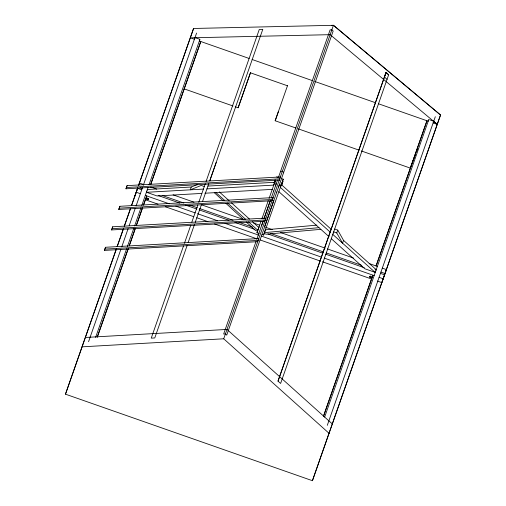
<?xml version="1.0" encoding="UTF-8"?>
<svg xmlns="http://www.w3.org/2000/svg" width="506" height="506" viewBox="0 0 506 506"><rect width="100%" height="100%" fill="white"/><g stroke="black" fill="none" stroke-linecap="round" stroke-linejoin="round"><path stroke-width="0.76" d="M281.665 185.158L281.538 185.493L281.848 184.639M281.627 183.836L282.247 183.507L281.969 182.78M281.975 184.285L281.956 183.95M275.163 181.078L274.669 181.04L274.935 181.736M275.011 180.111L275.258 180.857M281.684 185.107L282.456 182.837M282.31 183.254L282.93 181.496M282.924 181.515L282.531 181.186M282.727 182.04L282.86 181.692M274.189 182.413L276.333 183.482L275.485 185.904M282.645 182.293L282.297 181.844M147.967 199.434L148.283 199.339A1.056 0.436 19.3 0 1 147.961 199.434L146.512 198.928L146.443 198.295M274.6 182.672C273.537 182.388 274.094 183.507 274.834 180.958M261.716 225.233L263.272 220.768M264.056 218.529L270.406 200.325M328.407 34.705L330.159 34.667L437.254 124.368L433.136 122.926L433.534 121.788M264.802 226.315L273.746 200.686L273.113 202.476M104.426 250.394L104.881 249.11L258.155 240.401L257.699 241.678L104.426 250.394L105.52 247.276L258.794 238.566L258.345 239.844M111.586 229.939L112.035 228.661L265.308 219.946L264.859 221.223L111.586 229.939L112.693 226.789L265.966 218.073L265.517 219.351M118.758 209.446L119.207 208.168L272.481 199.459L272.032 200.737L118.758 209.446L119.865 206.296L273.139 197.587L272.69 198.864M125.981 188.789L127.088 185.632L280.4 176.955L279.261 180.079L125.981 188.789L126.437 187.511L279.742 178.827L279.293 180.104M138.536 185.411L193.57 28.475L333.435 25.3L440.53 115.001L312.43 480.7L65.47 394.174L116.095 249.534M117.139 246.548L123.401 228.655M124.185 226.416L130.447 208.523M131.49 205.544L137.752 187.65M65.47 394.174L116.437 248.844M117.221 246.605L123.477 228.737M124.261 226.498L130.516 208.624M131.56 205.645L137.664 188.175M193.57 28.475L138.568 185.613L139.46 183.064L143.577 184.507M88.563 341.702L120.845 249.458M121.75 246.877L128.113 228.693M129.156 225.714L135.178 208.516M136.089 205.904L142.547 187.46M143.324 185.24L196.581 33.08M95.596 337.445L126.639 248.75M127.423 246.511L133.837 228.187M134.615 225.954L140.991 207.751M141.775 205.518L148.068 187.511M149.042 184.741L199.946 39.304L195.006 37.577M201.774 193.412L157.088 195.967L146.607 192.299L146.683 191.483M97.506 336.313L128.29 248.357M129.334 245.378L135.33 228.238M136.373 225.252L142.635 207.365M143.419 205.132L145.247 199.914M150.725 184.26L200.787 41.517L150.737 184.507M97.222 337.42L128.239 248.794M129.283 245.815L135.273 228.687M136.316 225.708L142.572 207.833M143.615 204.854L146.746 195.917L145.393 199.756L158.043 204.19M146.588 197.897C146.139 198.523 147.695 198.643 147.651 198.004M148.549 198.58L148.353 198.909L147.543 198.301M197.821 184.386L191.255 187.018L190.275 189.826L201.217 185.443L204.304 186.524M183.526 245.897L151.243 338.135L154.773 337.951L187.131 245.505M184.431 243.316L190.8 225.1M191.844 222.115L197.852 204.955M198.769 202.337L205.291 183.71M206.069 181.477L259.255 29.519L262.791 29.335L209.75 180.857M188.143 242.589L194.437 224.632M195.19 222.45L201.483 204.506M202.526 201.521L208.788 183.627M235.176 106.747L238.136 107.784L250.584 72.377M295.966 128.043L275.175 120.763L278.452 111.396M274.847 180.572L275.074 179.934L275.422 180.383M274.543 181.407L274.378 181.869L274.606 181.616M259.186 233.532L256.991 232.76L257.554 231.166L255.492 230.445L246.213 221.938M259.091 226.764L257.851 230.312L248.547 221.932M274.265 183.703L273.771 185.107L206.941 188.883M275.498 180.199L269.059 198.466M256.004 241.552L223.646 334.023L225.417 333.922L226.726 335.13L333.169 31.005L331.86 29.797L330.095 29.898L278.357 177.701M256.782 239.325L263.095 221.305M264.005 218.712L270.267 200.812M271.191 198.188L277.503 180.155M329.102 433.357L223.715 338.792L333.435 25.3L331.664 25.401M262.114 234.556L263.582 235.069L264.138 233.475L266.194 234.196L320.848 229.338M265.675 229.073L264.436 232.621L318.989 227.668M281.519 178.567L283.246 179.175L280.356 187.416L330.14 232.052M385.989 72.497L277.977 381.119L280.621 383.453L388.64 74.837L385.989 72.497L388.64 74.837M278.047 381.144L386.027 72.51L384.459 77.007L387.058 79.341M337.749 230.129L343.536 240.375L342.556 243.184L336.762 232.937L337.749 230.129L334.662 229.047M370.715 276.055C369.519 276.112 369.051 277.516 370.386 276.997M323.423 416.299L371.682 278.414M376.116 265.739L426.963 120.763L376.129 265.985M323.657 415.919L372.922 275.163L371.568 279.002L322.461 261.798M324.631 417.102L428.797 119.486M327.293 425.344L435.312 116.722M312.43 480.7L440.53 115.001L333.435 25.3M126.639 186.916L127.088 185.632M112.243 228.067L112.693 226.789M119.416 207.574L119.865 206.296M105.071 248.554L105.52 247.276M134.9 196.081L136.247 192.242L140.364 193.684M136.272 192.147L137.632 188.276M194.81 38.146L194.405 39.278L190.288 37.836L330.159 34.667M199.743 39.873L199.345 41.011L249.148 58.462M238.136 107.784L250.451 72.807L287.49 85.786M275.175 120.763L287.623 85.356M256.991 232.76L260.925 221.552M261.975 218.611L268.269 200.699M274.828 182.084L275.353 180.591M273.594 191.3L273.74 190.888M280.438 171.755L280.583 171.344L282.361 171.218L283.67 172.426L283.524 172.837M276.681 192.381L276.826 191.97M278.572 186.986L279.42 184.564L281.153 185.171L263.582 235.069M282.727 180.667L283.246 179.175M333.226 233.133L333.675 231.856L336.762 232.937M428.595 120.055L428.196 121.193L378.602 103.819M383.232 278.673L385.047 273.525L380.929 272.083M385.072 273.43L386.42 269.59L382.308 268.148M415.578 154.166L410.29 168.1L361.29 150.933M416.413 151.964L417.811 148.296M279.261 180.079L279.742 178.827M274.442 181.679L274.998 181.546M281.753 184.886L281.228 184.962M282.234 183.09L281.905 182.97M265.422 229.813L316.851 225.145M191.255 187.018L147.594 189.491L147.138 190.167M207.922 186.075L274.752 182.299M146.607 192.299L203.399 189.086M204.911 193.229L272.272 189.37M85.419 337.47L226.992 329.425L332.379 423.996M82.143 346.831L223.715 338.792M370.278 277.294L371.429 277.168A1.056 0.436 19.3 0 0 371.233 276.902L370.607 276.352M281.393 185.55L281.064 185.436M429.499 119.732L433.737 121.219L437.254 124.368M252.121 59.499L312.385 80.618M314.618 81.396L375.623 102.775M184.114 88.854L232.956 105.969M298.192 128.821L359.064 150.155M276.662 176.866L277.845 177.283M281.855 183.178L282.184 183.292M216.22 162.388L209.832 180.648M274.043 183.216L274.372 183.33M150.75 187.018L156.715 189.111M173.115 194.854L193.988 202.172M201.445 204.778L243.93 219.667M253.626 223.064L259.584 225.151M265.549 227.245L272.26 229.591M280.457 232.469L325.187 248.136M327.42 248.92L353.511 258.06M369.165 263.544L377.368 266.422M375.016 269.173L376.249 269.603M140.149 187.72L142.199 188.441M162.281 195.474L183.899 203.051M189.864 205.139L197.321 207.751M199.554 208.535L233.102 220.287M239.066 222.381L252.488 227.08M270.621 233.437L323.258 251.874M326.218 252.918L361.803 265.384M375.99 270.356L376.059 269.54L343.536 240.375M137.626 188.308L141.743 189.75M158.093 195.48L179.712 203.058M185.677 205.145L196.859 209.06M199.098 209.845L228.914 220.293M234.879 222.387L255.011 229.439M267.94 233.968L322.796 253.19M325.763 254.227L364.314 267.731M375.528 271.665L375.079 272.348L332.777 234.417M380.468 273.392L384.585 274.834M375.269 272.411L364.788 268.743L331.392 238.794M145.304 195.417L169.156 203.773M175.867 206.125L195.246 212.912M197.485 213.696L217.612 220.749M225.069 223.361L258.61 235.113M261.596 236.157L321.228 257.054M324.207 258.098L374.155 275.599M379.095 277.326L383.206 278.768L381.859 282.607L377.451 281.064M165.481 206.796L193.754 216.701M196.726 217.744L207.89 221.653M214.582 224L256.991 238.857M259.97 239.901L320.235 261.014M371.24 276.896L371.341 277.402A1.056 0.436 19.3 0 1 371.031 277.484M146.942 199.206L146.993 199.225A1.056 0.436 19.3 0 0 147.474 199.383M281.342 184.608L331.126 229.243M278.857 191.679L329.052 236.694M219.294 191.882L229.18 200.787M231.501 202.881L249.528 219.123M252.437 221.742L258.832 227.504M215.98 192.596L224.708 200.452M227.611 203.07L245.638 219.313M214.316 192.691L223.013 200.667M225.916 203.323L243.892 219.813M370.537 277.433A1.056 0.436 19.3 0 1 370.025 277.256M369.608 276.991A1.056 0.436 19.3 0 1 369.418 276.719L369.462 276.478A1.056 0.436 19.3 0 1 369.816 276.402M370.31 276.453A1.056 0.436 19.3 0 1 370.816 276.637M146.544 198.934A1.056 0.436 19.3 0 1 146.354 198.662L146.398 198.428A1.056 0.436 19.3 0 1 146.753 198.352M147.246 198.403A1.056 0.436 19.3 0 1 147.752 198.58M148.169 198.852A1.056 0.436 19.3 0 1 148.359 199.124"/></g></svg>
